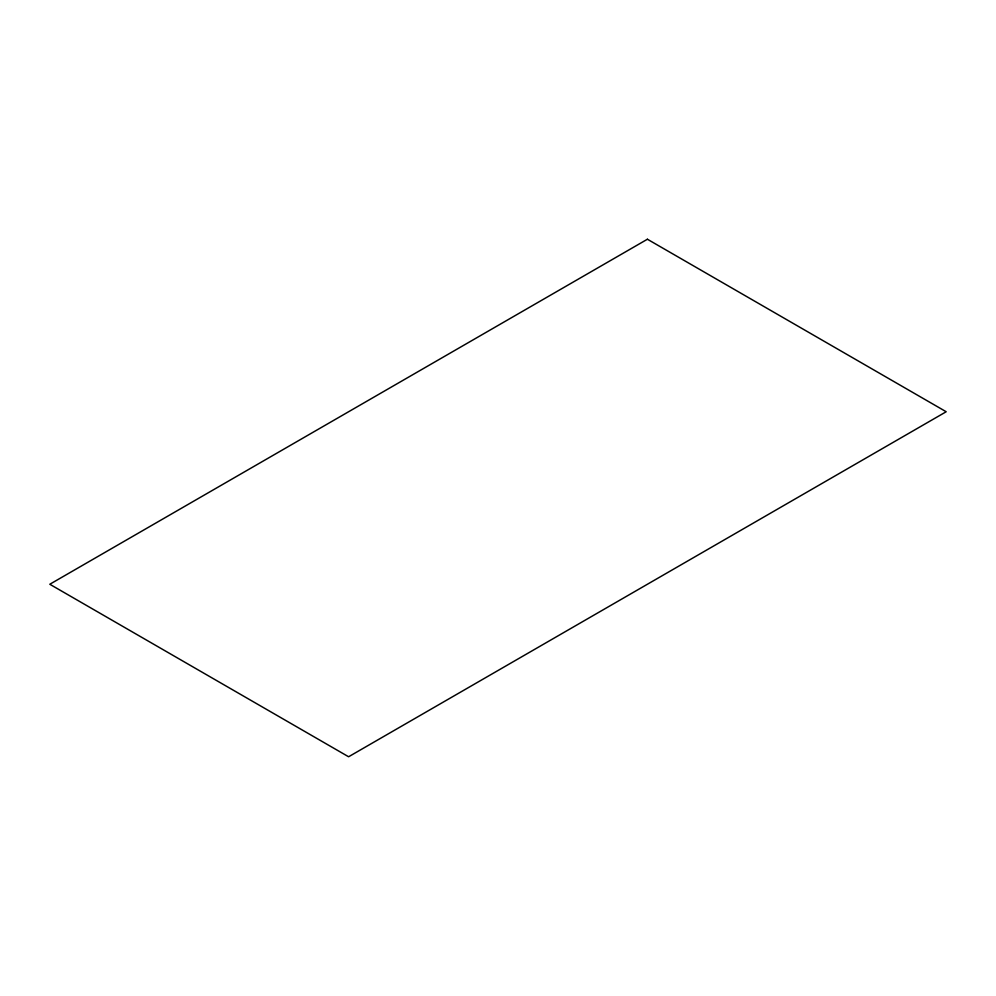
<?xml version="1.0" encoding="UTF-8"?>
<svg xmlns="http://www.w3.org/2000/svg" width="996" height="996" viewBox="0 0 996 996"><rect width="100%" height="100%" fill="white"/><g stroke="black" fill="none" stroke-linecap="round" stroke-linejoin="round"><path stroke-width="1.49" d="M647.4 239.239L49.8 584.254L348.6 756.761L946.2 411.746L647.4 239.239"/></g></svg>
